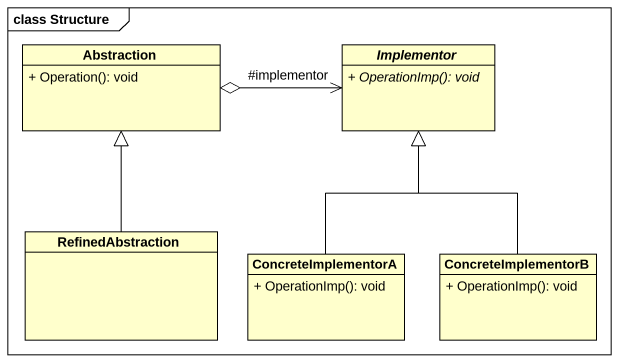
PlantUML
@startuml
mainframe class Structure
hide circle
hide empty members
skinparam classAttributeIconSize 0
class Abstraction {
  + Operation(): void
}
abstract class Implementor {
  {abstract} + OperationImp(): void
}
class RefinedAbstraction
class ConcreteImplementorA {
  + OperationImp(): void
}
class ConcreteImplementorB {
  + OperationImp(): void
}
Abstraction o-right-> "#implementor" Implementor
RefinedAbstraction -up-|> Abstraction
ConcreteImplementorA -up-|> Implementor
ConcreteImplementorB -up-|> Implementor
@enduml
